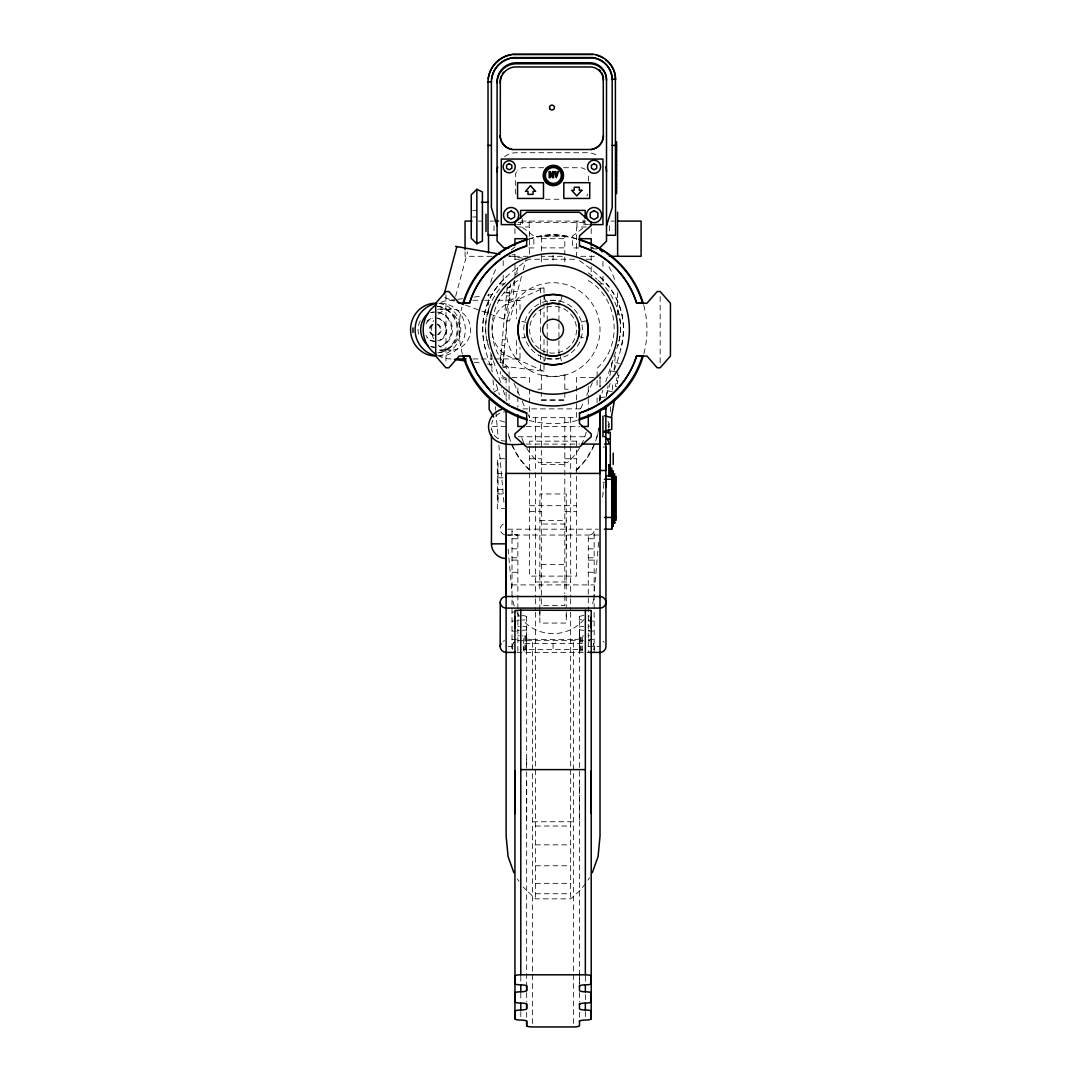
<?xml version="1.0" encoding="UTF-8"?>
<svg xmlns="http://www.w3.org/2000/svg" width="1081" height="1081" viewBox="0 0 1081 1081"><rect width="100%" height="100%" fill="white"/><g stroke="black" fill="none" stroke-linecap="round" stroke-linejoin="round"><path stroke-width="0.75" stroke-dasharray="5 3.75" d="M524.947 651.019L523.731 650.965L523.731 635.912L524.947 635.952L524.947 651.019L526.663 651.248L526.474 636.398L522.326 635.885M526.663 820.533L526.663 626.872L522.326 626.453M522.326 615.575A5.864 1.365 0 0 1 526.663 616.886L526.663 619.359A5.864 0.716 0 0 1 522.326 620.048M532.541 1023.585L532.541 639.452A5.864 0.716 0 0 1 526.663 638.736M539.824 575.538L539.838 548.81M566.228 575.538L566.282 524.015L539.878 524.015M579.484 638.736A5.864 0.716 0 0 1 573.619 639.452L573.619 1023.585M579.484 983.791L579.484 780.914M579.484 651.248L579.484 636.587L583.835 635.885M579.484 634.412L579.484 616.886A5.864 1.365 0 0 1 583.835 615.575M579.686 636.398L579.686 651.167L582.416 650.965L582.416 635.912L579.484 636.168M580.267 651.086L580.267 636.236M581.2 651.019L581.2 635.952M600.023 400.483L600.023 393.754M600.023 387.039L600.023 376.958M539.838 548.891L539.878 493.963L566.282 493.963L566.241 548.891M600.023 397.47L605.86 397.078M598.631 542.311L594.158 592.55A41.078 41.078 0 0 1 593.888 597.144M602.671 497.098L604.022 482.031M608.806 428.454L609.4 421.752M610.292 411.699L610.751 406.686M612.238 389.944L612.995 381.566M614.035 369.837L615.386 354.771M500.192 362.689L503.111 362.959M507.138 287.627L500.138 362.986L501.354 350.001M502.881 365.635L510.435 283.803M504.286 350.271L503.07 363.257M512.002 646.479L513.718 642.317L512.002 646.533A5.864 5.864 0 0 0 512.786 649.451M606.063 397.065L608.049 385.809M609.806 375.877L612.238 362.094L619.454 363.365M616.832 386.728L615.386 386.485L615.9 383.593L617.332 383.85L617.846 380.958L616.4 380.701L616.913 377.81L618.359 378.066L618.859 375.175L617.413 374.918L617.9 372.188M618.359 378.066L618.859 375.175M617.332 383.85L617.846 380.958M614.251 370.27C621.129 351.149 626.98 330.218 620.751 310.071C614.886 287.343 595.901 272.061 577.538 259.237M505.624 282.506C490.801 296.059 483.315 317.03 486.288 336.907M605.752 381.769L618.17 344.258M618.845 341.312C623.778 321.827 617.346 300.532 603.968 285.789M455.642 296.329L467.573 251.805M503.989 319.165L514.38 280.411M516.542 272.331L518.704 264.264M521.501 276.412L509.516 321.165L493.112 315.206M523.218 270.007L526.217 258.818M544.716 360.838L545.864 356.581M560.674 301.315L561.809 297.059M606.441 395.592L610.184 383.444M599.212 401.267L602.928 390.173M580.605 408.713L583.321 402.727M586.699 395.254L593.469 380.296M594.618 444.021L586.442 458.898L575.078 471.492A73.346 73.346 0 0 0 594.064 445.331M587.996 880.137L589.55 877.745M574.633 259.237L528.609 259.237C510.246 272.061 491.274 287.343 485.41 310.071C478.964 330.745 485.41 352.163 492.355 371.769M585.578 883.663L579.186 891.312L570.673 898.865L535.473 898.865L523.163 887.069M493.679 392.2L501.57 387.647M515.353 274.696L517.867 272.885M517.867 280.533C487.612 298.315 482.883 344.744 509.07 368.243L509.07 375.783M544.013 292.91L544.013 287.911L516.367 300.275L516.367 318.719M521.907 338.015L526.15 336.867M581.416 322.057L585.672 320.922M441.089 302.221A29.336 27.903 90 0 1 451.088 300.275L456.047 299.586M457.709 299.356L462.668 298.667M474.235 297.072L480.856 296.153M487.463 295.235L495.733 294.086M504.003 292.951L544.013 287.911M536.365 236.793L553.08 234.591L569.782 236.793M565.228 374.999L553.08 376.607L540.919 374.999M588.28 652.397A5.864 5.864 0 0 0 589.807 652.194L588.28 652.397L588.28 535.095L589.807 534.946M506.124 379.431L505.597 379.445A5.864 5.864 0 0 1 500.625 371.567M517.867 620.129L519.285 620.075M583.835 626.453L579.484 626.872L579.484 820.533M517.867 630.385L519.285 630.331M598.712 284.019L606.9 283.979M543.635 167.731L523.731 167.731A8.391 8.391 0 0 0 517.799 170.19M563.539 167.731L580.132 167.731A8.391 8.391 0 0 1 585.24 169.46M545.297 199.242L561.89 199.242M472.64 210.349L476.843 210.349M472.64 216.957L476.843 216.957M478.207 221.092L482.45 221.092M490.152 221.092L493.558 221.092M521.056 221.092L585.767 221.092M610.914 221.092L614.265 221.092M518.245 222.564L586.24 222.564M517.394 224.618L520.623 224.618L520.623 221.456M588.402 224.618L585.172 224.618L585.172 221.456M516.569 226.969L529.609 226.969L529.609 256.305L508.651 256.305M586.334 226.969L576.551 226.969L576.551 256.305M541.338 238.698L564.809 238.698M528.852 247.927L533.838 247.927L533.838 236.09L522.258 227.213L522.258 218.335M541.338 247.873L564.809 247.873M578.862 247.927L572.457 247.927L572.457 236.09L584.037 227.213L584.037 219.821M590.091 247.927L593.293 247.927M594.158 248.914L597.09 248.914M512.002 254.792L514.934 254.792M491.882 256.305L465.06 256.305L465.06 251.278M562.296 256.305L541.338 256.305L541.338 236.144L564.809 236.144L564.809 254.711M580.74 256.305L597.901 256.305M514.934 259.237L519.488 259.237M586.24 259.237L591.212 259.237M451.088 300.275L454.439 300.275M472.856 300.275L482.896 300.275M484.572 300.275L491.26 300.275M497.963 300.275L520.002 300.275L520.002 312.004M440.21 309.071L451.088 309.071M440.21 350.149L451.088 350.149M472.856 358.946L479.545 358.946M481.221 358.946L492.936 358.946M494.612 358.946L520.002 358.946L520.002 347.217M547.202 359L558.945 359M502.354 366.054L544.013 371.31L544.013 362.973M512.002 377.472L529.609 377.472L529.609 385.849M594.158 377.472L576.551 377.472L576.551 417.671L529.609 417.671L528.244 414.685M537.987 389.201L541.338 389.201M564.809 389.201L568.16 389.201M541.338 400.024L564.809 400.024M522.893 408.875L581.578 408.875M506.124 426.482L491.463 426.482L491.463 429.833M526.244 426.482L579.902 426.482M518.245 436.751L587.902 436.751M526.244 444.088L579.902 444.088M602.941 447.021L605.86 447.021M504.665 458.749L497.328 458.749L497.328 508.638L504.665 508.638M529.609 458.749L541.338 458.749M564.809 458.749L576.551 458.749M497.328 463.114L498.057 463.114L498.057 504.192L497.328 504.192M541.338 464.627L564.809 464.627M497.328 469.019L498.057 469.019M497.328 470.424L498.057 470.492M497.328 471.951L498.057 471.951M497.328 473.424L504.665 473.424M497.328 476.356L498.057 476.356M498.057 477.829L504.665 477.829M602.941 482.221L605.86 482.221M498.057 489.558L504.665 489.558M497.328 491.031L498.057 491.031M497.328 493.963L504.665 493.963M497.328 495.436L498.057 495.436M497.328 496.828L498.057 496.828M497.328 496.895L498.057 496.895M497.328 498.368L498.057 498.368M529.609 505.705L576.551 505.705M529.609 511.57L541.338 511.57M564.809 511.57L576.551 511.57M539.878 520.366L566.282 520.366M507.813 529.177L598.347 529.177M506.124 535.041L599.144 535.041M512.002 538.77L517.867 538.77M588.28 538.77L594.158 538.77M512.002 548.81L517.867 548.81M588.28 548.81L594.158 548.81M512.002 557.796L517.867 557.796M588.28 557.796L594.158 557.796M512.002 560.107L517.867 560.107M588.28 560.107L594.158 560.107M541.338 564.377L564.809 564.377M512.002 572.295L517.867 572.295M588.28 572.295L594.158 572.295M535.473 581.983L570.673 581.983M512.002 584.916L594.158 584.916M512.002 612.022L516.394 612.022M512.002 621.035L516.394 621.021M588.28 621.021L594.158 621.035M512.002 631.061L516.394 631.061M588.28 631.061L594.158 631.074M512.002 639.479L516.394 639.493M532.541 639.452L573.619 639.452M588.28 639.479L594.158 639.493M517.867 640.668L583.254 640.668M582.416 643.6L523.731 643.6L523.731 649.465L582.416 649.465M508.097 646.533L516.394 646.465M588.28 646.519L599.144 646.533M517.029 652.397L589.55 652.397M532.541 821.763L573.619 821.763M535.473 826.033L570.673 826.033M535.473 844.856L570.673 844.856M535.473 865.773L570.673 865.773M535.473 883.339L570.673 883.339M535.473 893.744L570.673 893.744M499.26 283.979L507.435 284.019M507.813 535.081L517.867 535.109L517.867 610.427M588.28 620.129L589.496 620.197M588.28 630.385L589.496 630.453M524.947 635.952L526.663 636.168M506.624 292.937L509.556 293.208M506.367 295.789L509.3 296.059M509.029 298.991L512.975 299.356L514.934 278.263L514.934 251.887M502.3 339.677L505.246 339.947M502.719 367.391L506.665 367.756L506.53 369.216A4.405 4.405 0 0 0 505.381 369.27M507.192 287.033L510.11 287.303M505.57 304.558L508.489 304.828M501.787 345.461L504.705 345.731M500.949 354.23L503.895 354.5M516.353 534.946L517.867 535.109A5.864 4.392 0 0 1 512.002 530.717L512.002 652.397M504.611 422.049L497.328 419.887M474.235 362.162L480.856 363.067M487.463 363.986L495.733 365.135M509.029 255.792L524.569 258.535M610.67 370.918L616.454 371.945M607.184 390.768L612.954 391.781M521.907 321.3L526.15 322.449M578.578 336.488L585.672 338.394M444.899 297.653L454.371 301.099M465.398 305.112L492.179 314.868M544.013 371.31L516.367 358.946L516.367 340.515M588.28 280.533C618.535 298.315 623.278 344.744 597.09 368.243L597.09 377.296M588.28 272.885L597.09 279.222M598.279 280.371L603.212 285.073M517.38 878.934L518.934 881.339M514.029 383.296L519.448 395.254M522.15 401.227L525.542 408.713M512.124 445.318L519.704 458.898L531.068 471.492A73.346 73.346 0 0 1 511.543 444.021M594.158 646.479L593.361 643.479L594.158 646.533A5.864 5.864 0 0 1 593.361 649.451M500.557 382.255L488.342 345.825A60.482 60.482 0 0 1 488.342 309.801M503.219 390.173L506.732 400.632M496.26 384.404L499.463 394.795M544.338 297.059L545.486 301.315M560.296 356.581L561.431 360.838M486.963 339.853L487.977 344.258M490.774 354.771L492.26 371.513M493.017 379.89L493.909 389.944M495.409 406.686L495.706 410.037M495.855 411.699L498.246 438.494M498.841 445.196L504.07 503.8M508.111 549.013L512.002 592.55M566.255 611.914L566.268 616.346M539.838 608.968L539.878 623.061L566.282 623.061L566.255 611.657M566.228 584.064L566.228 592.712M566.228 595.955L566.241 607.387M539.824 584.064L539.824 592.712M539.824 595.955L539.838 608.684M539.851 611.657L539.851 616.102M660.167 296.491L660.167 362.824M617.629 315.206L617.629 299.14A64.549 64.549 0 0 0 617.278 292.411M609.562 225.821L609.562 234.307M602.955 261.399L602.955 269.682M602.955 276.29L602.955 284.573M600.023 376.877L600.023 386.687M600.023 394.795L600.023 399.497M597.09 380.282L597.09 387.741M597.09 397.849L597.09 405.97M594.618 646.533L594.618 649.465M594.158 652.397L594.158 530.703A5.864 4.392 0 0 1 588.28 535.095M591.212 228.631L591.212 237.05M591.212 246.941L591.212 260.332M591.212 266.723L591.212 278.263M588.523 181.027L588.523 176.122A8.391 8.391 0 0 0 588.24 173.946M588.28 386.498L588.28 398.254M588.28 399.281L588.28 408.875M585.348 976.184L585.348 983.183M585.348 994.682L585.348 1001.587M585.348 1011.654L585.348 1016.694M579.484 616.886L579.484 619.359A5.864 0.716 0 0 0 583.835 620.048M579.484 974.076L579.484 984.44M579.484 992.574L579.484 1002.019M579.484 1012.235L579.484 1019.64M576.957 221.092L576.957 226.969M570.673 417.671L570.673 444.305M570.673 445.967L570.673 470.924M570.673 472.586L570.673 597.144M570.673 598.833L570.673 610.63M570.673 612.319L570.673 898.865M566.228 575.227L566.228 584.226M564.809 256.967L564.809 266.656M564.809 375.053L564.809 390.065M564.809 392.308L564.809 400.078L541.338 400.078L541.338 392.308M564.809 417.671L564.809 593.726M564.809 595.401L564.809 605.455L541.338 605.455L541.338 417.671M558.945 305.342L558.945 300.315L547.202 300.315L547.202 305.342M558.945 307.018L558.945 322.111M558.945 323.787L558.945 338.88M558.945 340.556L558.945 355.649M553.08 255.048L553.08 263.426M553.08 643.6L553.08 649.465M547.202 307.018L547.202 322.111M547.202 323.787L547.202 338.88M547.202 340.556L547.202 355.649M544.013 294.586L544.013 319.598M544.013 339.623L544.013 361.311M541.338 256.967L541.338 263.426M541.338 375.053L541.338 390.065M540.378 287.911L540.378 297.924M540.378 299.586L540.378 307.923M540.378 309.598L540.378 352.96M540.378 354.636L540.378 362.973M540.378 364.635L540.378 371.31M539.824 575.227L539.824 584.226M535.473 417.671L535.473 444.305M535.473 445.967L535.473 470.924M535.473 472.586L535.473 597.144M535.473 598.833L535.473 610.63M535.473 612.319L535.473 898.865M529.609 389.201L529.609 417.671M529.19 221.092L529.19 226.969M526.663 616.886L526.663 634.412M526.663 759.213L526.663 767.388M526.663 780.914L526.663 986.115M526.663 992.574L526.663 1002.019M526.663 1012.235L526.663 1021.315M525.879 636.236L525.879 651.086M520.799 976.184L520.799 983.183M520.799 992.993L520.799 1001.587M520.799 1011.654L520.799 1016.694M517.867 388.106L517.867 407.28M517.867 611.346L517.867 652.397M514.934 228.631L514.934 237.05M509.07 377.296L509.07 392.795M509.07 394.47L509.07 405.97M506.124 377.972L506.124 387.039M506.124 392.2L506.124 400.483M503.192 260.656L503.192 268.683M503.192 275.087L503.192 284.722M494.031 225.821L494.031 234.307M488.531 313.598L488.531 299.14A64.549 64.549 0 0 1 488.72 294.1M445.98 294.829L445.98 364.486M504.57 156.677A19.134 19.134 0 0 1 516.218 152.718L587.375 152.718A19.134 19.134 0 0 1 599.023 156.677M516.461 171.92A8.391 8.391 0 0 0 515.34 176.122L515.34 190.851A8.391 8.391 0 0 0 515.975 194.053M587.888 194.053A8.391 8.391 0 0 1 586.794 195.958M490.72 282.438A64.549 64.549 0 0 1 497.179 266.872M511.137 250.076A64.549 64.549 0 0 1 515.137 246.914M528.379 239.509A64.549 64.549 0 0 1 576.2 238.874M591.01 246.914A64.549 64.549 0 0 1 593.699 248.981M608.981 266.872A64.549 64.549 0 0 1 615.427 282.438M593.699 598.671A41.078 41.078 0 0 1 591.848 606.103M584.199 619.345A41.078 41.078 0 0 1 524.028 621.589M519.137 615.684A41.078 41.078 0 0 1 517.502 613.089M514.299 606.103A41.078 41.078 0 0 1 512.11 595.604M519.285 635.844A5.864 0.716 0 0 1 517.867 635.777M519.285 626.412A5.864 0.716 0 0 1 517.867 626.331M519.285 616.156A5.864 0.716 0 0 1 517.867 616.075M583.835 630.291A5.864 0.716 0 0 1 579.484 629.601M526.663 629.601A5.864 0.716 0 0 1 522.326 630.291M589.496 626.223A5.864 0.716 0 0 1 588.28 626.331M589.496 635.669A5.864 0.716 0 0 1 588.28 635.777M589.496 615.967A5.864 0.716 0 0 1 588.28 616.075M586.24 432.076A61.603 61.603 0 0 1 581.767 443.926M579.484 448.102A61.603 61.603 0 0 1 567.322 462.668L538.824 462.668A61.603 61.603 0 0 1 526.677 448.102M643.763 305.355A93.885 93.885 0 0 1 643.763 353.96M577.376 420.347A93.885 93.885 0 0 1 528.771 420.347M462.384 353.96A93.885 93.885 0 0 1 461.979 306.923M528.771 238.969A93.885 93.885 0 0 1 577.376 238.969M506.124 441.156A14.675 14.675 0 0 1 493.422 433.819M492.841 432.684A14.675 14.675 0 0 1 492.841 420.279M495.76 416.104A14.675 14.675 0 0 1 506.124 411.807M600.023 276.844A71.157 71.157 0 0 1 620.751 349.244M523.69 442.507A61.603 61.603 0 0 1 520.799 435.116M485.41 349.244A71.157 71.157 0 0 1 506.124 276.844M617.819 309.801A60.482 60.482 0 0 1 617.819 345.825M504.611 534.865A5.878 5.878 0 0 1 504.611 523.501M602.995 641.303A5.946 5.946 0 0 1 604.225 642.249M503.151 641.303A5.946 5.946 0 0 1 504.597 640.709M505.732 377.985A4.405 4.405 0 0 1 501.746 373.202M607.954 421.401A2.932 2.932 0 0 1 607.954 425.563M609.252 426.306A4.405 4.405 0 0 1 608.4 427.09M520.002 358.946A29.336 27.903 90 0 1 492.098 329.61A29.336 27.903 90 0 1 520.002 300.275M451.088 358.946A29.336 27.903 90 0 1 437.143 355.027M438.21 314.179A20.539 19.539 -90 0 1 465.195 315.409A20.539 19.539 -90 0 1 465.195 343.812A20.539 19.539 -90 0 1 438.21 345.055M433.576 338.704A20.539 19.539 -90 0 1 433.576 320.517M437.656 309.247A20.539 19.539 -90 0 1 459.749 329.61A20.539 19.539 -90 0 1 437.656 349.974M437.683 306.342A23.471 22.323 -90 0 1 457.087 329.61A23.471 22.323 -90 0 1 437.683 352.879M412.631 332.678A23.471 22.323 -90 0 1 412.631 326.543M434.765 347.217A17.607 16.742 90 0 1 430.441 346.623M418.604 334.164A17.607 16.742 90 0 1 420.266 320.814M430.441 312.612A17.607 16.742 90 0 1 433.319 312.071M439.102 312.612A17.607 16.742 90 0 1 451.507 329.61A17.607 16.742 90 0 1 439.102 346.623M434.765 341.353A11.742 11.161 90 0 1 426.873 337.907M426.873 321.314A11.742 11.161 90 0 1 431.887 318.273M437.656 318.273A11.742 11.161 90 0 1 437.656 340.947M413.55 332.678A23.471 22.323 90 0 1 413.55 326.543M437.129 306.193A23.471 22.323 90 0 1 457.993 330.381A23.471 22.323 90 0 1 435.684 353.082M434.224 347.15A17.607 16.742 90 0 1 431.346 346.623M431.346 312.612A17.607 16.742 90 0 1 435.684 312.004M437.129 312.071A17.607 16.742 90 0 1 452.399 330.381A17.607 16.742 90 0 1 435.684 347.217M435.684 341.353A11.742 11.161 90 0 1 426.009 335.475M426.009 323.746A11.742 11.161 90 0 1 432.792 318.273M435.684 317.882A11.742 11.161 90 0 1 438.562 340.947M433.332 335.286A5.864 5.581 90 0 1 433.332 323.949M437.562 324.53A5.864 5.581 90 0 1 437.562 334.691M438.954 303.437A26.403 25.12 -90 0 1 460.79 329.61A26.403 25.12 -90 0 1 438.954 355.798M440.21 303.207A26.403 25.12 -90 0 1 465.33 329.61A26.403 25.12 -90 0 1 440.21 356.014M437.116 323.949A5.864 5.581 -90 0 1 437.116 335.286M434.238 335.286A5.864 5.581 -90 0 1 434.238 323.949M599.144 427.671L595.577 441.359A73.346 73.346 0 0 0 599.144 427.671M576.551 441.156L529.609 441.156L529.609 576.119L576.551 576.119L576.551 441.156M589.807 640.844L588.28 640.668L589.807 640.857M510.57 441.359L508.097 433.238A73.346 73.346 0 0 0 510.516 441.372M529.609 370.31A46.942 46.942 0 0 0 600.023 329.651A46.942 46.942 0 0 0 529.609 289.005A46.942 46.942 0 0 0 529.609 370.31M538.406 355.068A29.336 29.336 0 0 0 582.416 329.651A29.336 29.336 0 0 0 538.406 304.247A29.336 29.336 0 0 0 538.406 355.068M541.338 349.987A23.471 23.471 0 0 0 576.551 329.651A23.471 23.471 0 0 0 541.338 309.328A23.471 23.471 0 0 0 541.338 349.987"/><path stroke-width="1.5" d="M500.179 646.452L500.26 602.32A5.864 5.783 0 0 1 506.124 596.523L506.124 473.424L600.023 473.424L600.023 467.451M579.484 1020.653L579.484 1025.693A5.864 1.257 0 0 1 573.619 1026.95L532.541 1026.95A5.864 1.257 0 0 1 526.663 1025.693L526.663 1021.315A5.864 1.257 0 0 0 520.799 1020.059A5.864 1.257 0 0 1 514.934 1018.802L514.934 1011.262A5.864 1.257 0 0 1 520.799 1010.005A5.864 1.257 0 0 0 526.663 1008.749L526.663 1004.344A5.864 1.257 0 0 0 520.799 1003.087A5.864 1.257 0 0 1 514.934 1001.83L514.934 993.034A5.864 1.257 0 0 1 520.799 991.777A5.864 1.257 0 0 0 526.663 990.52L526.663 986.115A5.864 1.257 0 0 0 520.799 984.859A5.864 1.257 0 0 1 514.934 983.602L514.934 976.062A5.864 1.257 0 0 1 520.799 974.805L585.348 974.805A5.864 1.257 0 0 1 591.212 976.062L591.212 983.602A5.864 1.257 0 0 1 585.348 984.859A5.864 1.257 0 0 0 579.484 986.115M514.934 813.628L514.934 617.102M520.799 974.805L520.799 610.157L591.023 610.414M585.348 974.805L585.348 610.157M579.484 1021.315A5.864 1.257 0 0 1 585.348 1020.059A5.864 1.257 0 0 0 591.212 1018.802L591.212 770.794M591.212 627.926L591.212 625.075M591.212 623.913L591.212 610.873M600.023 597.496L600.023 410.483M605.846 476.356L605.846 475.572M605.86 447.021L605.846 464.816M610.292 476.545L610.292 432.346L604.414 432.346M604.414 529.177L611.751 529.177L611.751 517.245L613.224 517.245M613.224 525.042L613.224 526.217L613.224 473.478M613.224 523.258L613.224 517.056L614.684 517.056M614.684 522.474L614.684 523.258L614.684 476.437M614.684 520.299L614.684 516.853L616.156 516.853M616.156 520.299L616.156 476.437M605.86 460.33L605.86 453.898M488.017 82.142L488.247 78.373A28.349 27.984 0 0 1 512.651 54.266L593.131 54.253A25.836 25.512 0 0 1 615.373 76.21L615.575 235.293L606.509 235.293M491.396 82.251L491.598 78.805A24.958 24.647 0 0 1 513.083 57.59L592.699 57.563A22.444 22.16 0 0 1 612.008 76.643L612.197 79.359M500.179 82.926L500.327 80.751A16.161 15.985 0 0 1 514.232 66.981L591.55 66.968A13.648 13.499 0 0 1 603.293 78.589L603.414 80.44M603.414 135.53L603.306 137.26A14.215 14.215 0 0 1 591.064 149.502L512.529 149.556A14.215 14.067 0 0 1 500.287 137.449L500.327 79.913A16.161 16.161 0 0 1 501.408 75.832M608.36 433.467L608.657 430.13M489.125 400.092L489.125 409.199L493.679 417.09M519.069 320.544L517.867 329.651L519.069 338.772M527.569 322.827L526.663 329.651L527.569 336.488M578.578 336.488L579.484 329.651L578.578 322.827M587.078 338.772L588.28 329.651L587.078 320.544M611.333 417.901L614.684 398.848M444.21 293.829L456.871 246.59M606.509 225.821L612.197 207.674L612.197 79.237L615.575 79.237M592.28 872.732L598.063 856.611L600.023 836.154L600.023 596.469M476.843 189.283L471.248 194.742L471.248 238.306L476.843 243.766L482.423 241.036L482.423 192.013L476.843 189.283L476.843 243.766M526.663 239.914C496.774 248.819 472.586 273.007 463.681 302.896L469.559 302.896C477.843 275.979 499.746 254.076 526.663 245.792M501.57 409.469C492.463 411.861 486.626 421.955 489.125 431.035C493.206 446.561 512.259 444.926 524.569 444.088M579.484 413.172C606.4 404.889 628.318 382.985 636.601 356.068L646.965 356.068L657.234 367.797L660.167 367.797L670.436 356.068L670.436 303.248L660.167 291.519L657.234 291.519L646.965 303.248L636.601 303.248C628.318 276.331 606.4 254.427 579.484 246.13L579.484 235.766L591.212 225.497L591.212 222.564L579.484 212.295L526.663 212.295L514.934 222.564L514.934 225.497L526.663 235.766L526.663 246.13C499.746 254.427 477.843 276.331 469.559 303.248L459.182 303.248L448.912 291.519L445.98 291.519L435.711 303.248L435.711 356.068L445.98 367.797L448.912 367.797L459.182 356.068L469.559 356.068C477.843 382.985 499.746 404.889 526.663 413.172M579.484 418.698C609.373 409.794 633.561 385.606 642.465 355.717L636.601 355.717C628.318 382.633 606.4 404.551 579.484 412.834L579.484 423.549L591.212 433.819L591.212 436.751L579.484 447.021L526.663 447.021L514.934 436.751L514.934 433.819L526.663 423.549L526.663 412.834L510.529 406.145M604.414 431.184L611.751 429.346L611.751 417.617L604.414 415.78M543.959 295.654L553.08 294.451L562.188 295.654M546.243 304.153L553.08 303.248L559.904 304.153M559.904 355.163L553.08 356.068L546.243 355.163M562.188 363.662L553.08 364.865L543.959 363.662M512.651 54.55L593.131 54.523M520.799 610.157L514.934 610.495L514.934 623.913M488.017 81.832L491.396 81.832L491.396 207.674L497.084 225.821M488.017 145.394L491.396 145.394M612.197 145.394L615.575 145.394M615.575 146.827L616.589 146.827M615.575 150.11L616.589 150.11M615.575 161.191L616.589 161.191M615.575 164.974L616.589 164.974M615.575 172.811L616.589 172.811M615.575 176.027L616.589 176.027M615.575 184.081L616.589 184.081M615.575 187.31L616.589 187.31M481.41 202.296L488.017 202.296M471.924 221.092L465.06 221.092L465.06 249.603M495.03 221.092L498.584 221.092M617.629 221.092L641.101 221.092L641.101 256.305L609.414 256.305M515.786 224.618L501.3 224.618L501.3 159.056L602.955 159.056L602.955 224.618L590.023 224.618M497.084 235.293L488.017 235.293L488.017 81.724M526.663 238.698L514.934 238.698L514.934 245.292M579.484 238.698L591.212 238.698L591.212 245.292M508.881 247.927L503.895 247.927L497.084 241.117L497.084 82.021A19.269 19.269 0 0 1 516.34 62.752L589.767 62.752A16.756 16.756 0 0 1 606.509 79.508L606.509 241.117L599.712 247.927L596.496 247.927M456.114 358.946L466.154 358.946M601.482 408.807L605.86 408.807L605.846 405.78L605.86 470.492L600.023 470.492M524.569 426.482L517.867 426.482L517.867 414.861M581.578 426.482L588.28 426.482L588.28 414.861M605.887 438.913L610.292 438.913M581.578 444.088L600.023 444.088L600.023 411.239M604.414 444.088L608.819 444.088A8.797 8.797 0 0 0 604.414 436.467M607.36 475.856L610.292 475.856L610.292 473.275M604.414 479.288L611.751 479.288L611.751 467.951M611.751 479.491L613.224 479.491L613.224 470.816M613.224 479.68L614.684 479.68L614.684 473.681M614.684 479.869L616.156 479.869M604.414 517.434L611.751 517.434M491.463 434.859L491.463 543.838L506.124 543.838M506.124 596.523L600.023 596.523A5.864 5.783 0 0 1 605.887 602.32A5.864 5.783 0 0 1 600.023 608.103L506.124 608.103A5.864 5.783 0 0 1 500.26 602.32M515.353 652.397L506.124 652.397A5.946 5.946 0 0 1 500.976 643.479M589.956 652.397L600.023 652.397A5.946 5.946 0 0 0 605.968 646.452L605.846 462.195M520.799 769.618L585.348 769.618M506.124 558.512C498.273 558.566 491.409 551.688 491.463 543.838M454.398 359.405L465.979 361.013M455.669 246.373L499.8 254.157M457.331 302.18L463.56 304.45M579.484 239.914C609.373 248.819 633.561 273.007 642.465 302.896L636.601 302.896C628.318 275.979 606.4 254.076 579.484 245.792M526.663 418.698C496.774 409.794 472.586 385.606 463.681 355.717L469.559 355.717L476.843 373.323L490.842 391.552L509.07 405.537M513.88 872.732L508.097 856.611L506.124 836.154L506.124 411.239M615.575 79.643L615.373 76.589A25.836 25.633 0 0 0 605.482 59.604M612.197 79.751L612.008 77.035A22.444 22.269 0 0 0 592.699 57.861L513.083 57.874A24.958 24.768 0 0 0 491.598 79.197M500.179 135.53L500.287 137.26A14.215 14.215 0 0 0 512.529 149.502M605.873 487.085L605.846 476.153M617.602 212.187L617.629 256.305M616.589 141.679L616.589 193.621M613.224 453.088L613.224 464.425M611.751 470.519L611.751 529.177M608.779 465.411C608.779 460.209 608.779 480.775 608.792 475.572M602.955 416.212L602.955 436.751M600.023 445.534L600.023 473.424M591.212 617.102L591.212 813.628M591.212 1018.802L591.212 1011.262A5.864 1.257 0 0 0 585.348 1010.005A5.864 1.257 0 0 1 579.484 1008.749L579.484 1003.695M585.348 985.048L585.348 991.777A5.864 1.257 0 0 1 591.212 993.034L591.212 1001.83A5.864 1.257 0 0 1 585.348 1003.087A5.864 1.257 0 0 0 579.484 1004.344M585.348 1003.276L585.348 1010.005M585.172 218.294L585.172 210.39L520.623 210.39L520.623 218.294M579.484 985.48L579.484 990.52A5.864 1.257 0 0 0 585.348 991.777M526.663 985.48L526.663 990.52M526.663 1003.695L526.663 1008.749M526.663 1020.653L526.663 1025.693M520.799 985.048L520.799 991.777M520.799 1003.276L520.799 1010.005M514.934 625.075L514.934 627.926M514.934 770.794L514.934 1018.802M488.531 234.509L488.531 252.954M485.991 214.2L485.991 231.483M497.084 82.832A19.269 19.053 0 0 1 516.34 63.779L589.767 63.779A16.756 16.566 0 0 1 606.509 80.345M497.084 171.852A19.134 19.134 0 0 1 497.733 166.906M605.86 166.906A19.134 19.134 0 0 1 606.509 171.852M596.455 55.172A25.836 25.633 0 0 1 602.685 57.739M488.247 78.764A28.349 28.133 0 0 1 511.421 54.726M502.354 73.94A16.161 16.161 0 0 1 503.53 72.184M599.415 69.86A13.648 13.648 0 0 1 600.59 71.197M601.577 72.684A13.648 13.648 0 0 1 603.293 77.724L603.306 137.449A14.215 14.067 0 0 1 591.064 149.556M643.33 355.527A93.885 93.885 0 0 1 578.943 419.914M527.204 419.914A93.885 93.885 0 0 1 462.817 355.527M462.817 303.788A93.885 93.885 0 0 1 527.204 239.401M578.943 239.401A93.885 93.885 0 0 1 643.33 303.788M600.023 249.711A5.864 5.864 0 0 1 602.171 251.846M435.9 354.23A29.336 27.903 90 0 1 435.9 305.004M428.319 345.906A20.539 19.539 -90 0 1 428.319 313.314M435.684 356.014A26.403 25.12 -90 0 1 410.564 329.61A26.403 25.12 -90 0 1 435.684 303.207M436.927 355.798A26.403 25.12 -90 0 1 415.09 329.61A26.403 25.12 -90 0 1 436.927 303.437M557.485 171.595L556.458 176.162L555.445 171.595L554.431 171.595L556.215 177.689L558.499 171.595L557.485 171.595M530.528 185.729L525.447 191.323L527.987 191.323L527.987 194.377L533.068 194.377L533.068 191.323L535.608 191.323L530.528 185.729M581.862 190.31L576.781 195.904L571.7 190.31L574.241 190.31L574.241 187.256L579.321 187.256L579.321 190.31L581.862 190.31M509.192 163.731L506.557 165.258L506.557 168.312L509.192 169.825L511.84 168.312L511.84 165.258L509.192 163.731M511.11 211.011L507.584 213.038L507.584 217.105L511.11 219.146L514.624 217.105L514.624 213.038L511.11 211.011M594.064 163.731L591.429 165.258L591.429 168.312L594.064 169.825L596.712 168.312L596.712 165.258L594.064 163.731M594.064 210.646L590.226 212.862L590.226 217.295L594.064 219.511L597.901 217.295L597.901 212.862L594.064 210.646M550.188 171.609L549.162 171.609L549.162 177.703L550.188 177.703L550.188 173.028L552.553 177.703L553.567 177.703L553.567 171.609L552.553 171.609L552.553 176.284L550.188 171.609M543.486 182.689L517.569 182.689L517.569 198.445L543.486 198.445L543.486 182.689M589.74 182.689L563.823 182.689L563.823 198.445L589.74 198.445L589.74 182.689M546.175 182.648A10.161 10.161 0 0 0 563.187 178.095A10.161 10.161 0 0 0 550.729 165.65A10.161 10.161 0 0 0 546.175 182.648M547.716 181.108A7.986 7.986 0 0 0 561.08 177.527A7.986 7.986 0 0 0 551.296 167.758A7.986 7.986 0 0 0 547.716 181.108M546.635 182.189A9.513 9.513 0 0 0 562.552 177.919A9.513 9.513 0 0 0 550.905 166.271A9.513 9.513 0 0 0 546.635 182.189M504.881 171.095A6.094 6.094 0 0 0 515.083 168.366A6.094 6.094 0 0 0 507.611 160.893A6.094 6.094 0 0 0 504.881 171.095M590.712 172.474A6.608 6.608 0 0 0 600.671 166.839A6.608 6.608 0 0 0 590.821 161.028A6.608 6.608 0 0 0 590.712 172.474M507.3 221.686A7.621 7.621 0 0 0 518.731 215.078A7.621 7.621 0 0 0 507.3 208.471A7.621 7.621 0 0 0 507.3 221.686M590.253 221.686A7.621 7.621 0 0 0 601.685 215.078A7.621 7.621 0 0 0 590.253 208.471A7.621 7.621 0 0 0 590.253 221.686M550.215 109.303A2.459 2.459 0 0 0 554.323 108.208A2.459 2.459 0 0 0 551.31 105.195A2.459 2.459 0 0 0 550.215 109.303M535.473 360.149A35.214 35.214 0 0 0 588.28 329.651A35.214 35.214 0 0 0 535.473 299.167A35.214 35.214 0 0 0 535.473 360.149M547.837 338.718A10.472 10.472 0 0 0 563.539 329.651A10.472 10.472 0 0 0 547.837 320.584A10.472 10.472 0 0 0 547.837 338.718M539.878 352.528A26.403 26.403 0 0 0 579.484 329.651A26.403 26.403 0 0 0 539.878 306.788A26.403 26.403 0 0 0 539.878 352.528M499.138 383.593A76.292 76.292 0 0 0 626.764 349.406A76.292 76.292 0 0 0 533.325 255.967A76.292 76.292 0 0 0 499.138 383.593M507.435 375.296A64.549 64.549 0 0 0 615.427 346.366A64.549 64.549 0 0 0 536.365 267.304A64.549 64.549 0 0 0 507.435 375.296"/></g></svg>
